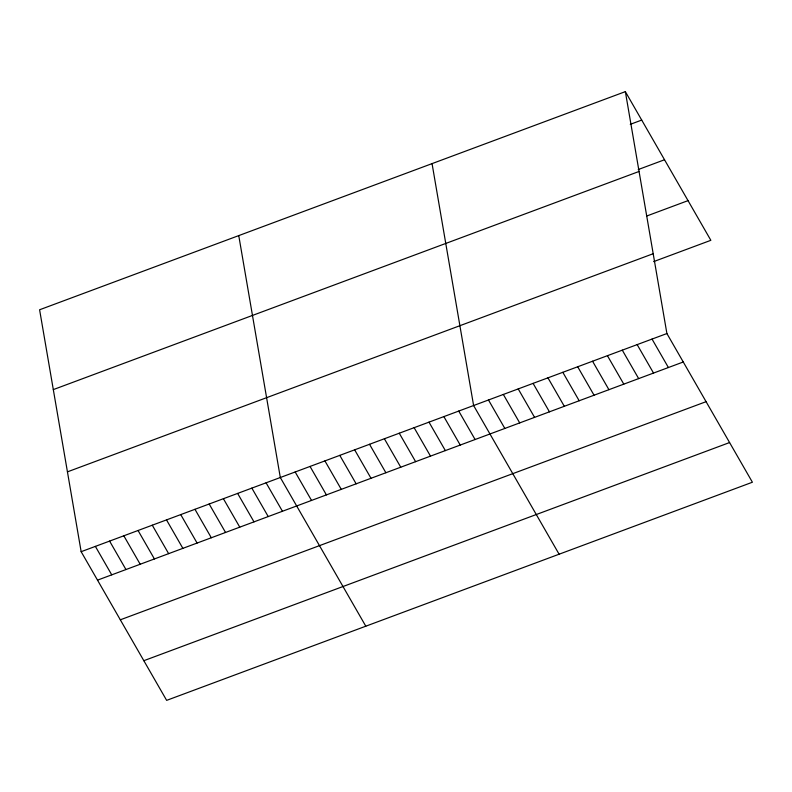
<?xml version="1.0" encoding="UTF-8"?>
<svg xmlns="http://www.w3.org/2000/svg" width="792" height="792" viewBox="0 0 792 792"><rect width="100%" height="100%" fill="white"/><g stroke="black" fill="none" stroke-linecap="round" stroke-linejoin="round"><path stroke-width="1.19" d="M625.353 91.634L39.6 309.771L81.15 551.687L166.647 700.366L752.4 482.229L666.904 333.541L625.353 91.634L710.85 240.313L653.657 261.608M630.274 124.344L641.708 120.077M638.223 169.557L664.528 159.756M53.312 389.605L639.065 171.458M646.856 215.969L688.03 200.633M67.439 471.854L653.192 253.717M81.15 551.687L666.904 333.541M97.515 580.14L683.268 361.993M120.325 619.809L706.078 401.673M143.837 660.696L729.581 442.55M652.034 339.085L668.399 367.528M637.164 344.619L653.529 373.072M622.294 350.153L638.659 378.606M607.424 355.697L623.789 384.14M592.555 361.231L608.919 389.684M577.695 366.765L594.049 395.218M562.825 372.309L579.18 400.752M547.955 377.843L564.31 406.296M533.085 383.377L549.44 411.83M518.216 388.922L534.57 417.364M503.346 394.456L519.701 422.908M488.476 399.99L504.831 428.442M559.102 554.212L473.606 405.534L432.056 163.617M458.736 411.068L475.101 439.52M443.867 416.602L460.231 445.055M428.997 422.146L445.361 450.599M414.127 427.68L430.492 456.133M399.257 433.214L415.622 461.667M384.387 438.758L400.752 467.211M369.527 444.292L385.882 472.745M354.658 449.836L371.012 478.279M339.788 455.37L356.143 483.823M324.918 460.904L341.273 489.357M310.048 466.448L326.403 494.891M295.178 471.983L311.533 500.435M365.805 626.195L280.309 477.517L238.758 235.61M266.082 482.813L282.447 511.266M251.856 488.12L268.221 516.562M237.63 493.416L253.994 521.859M223.403 498.712L239.768 527.155M209.177 504.009L225.542 532.462M194.961 509.306L211.315 537.758M180.734 514.602L197.089 543.055M166.508 519.899L182.863 548.351M152.282 525.195L168.637 553.648M138.055 530.501L154.41 558.944M123.829 535.798L140.184 564.241M109.603 541.094L125.958 569.547M95.377 546.391L111.741 574.843"/></g></svg>
